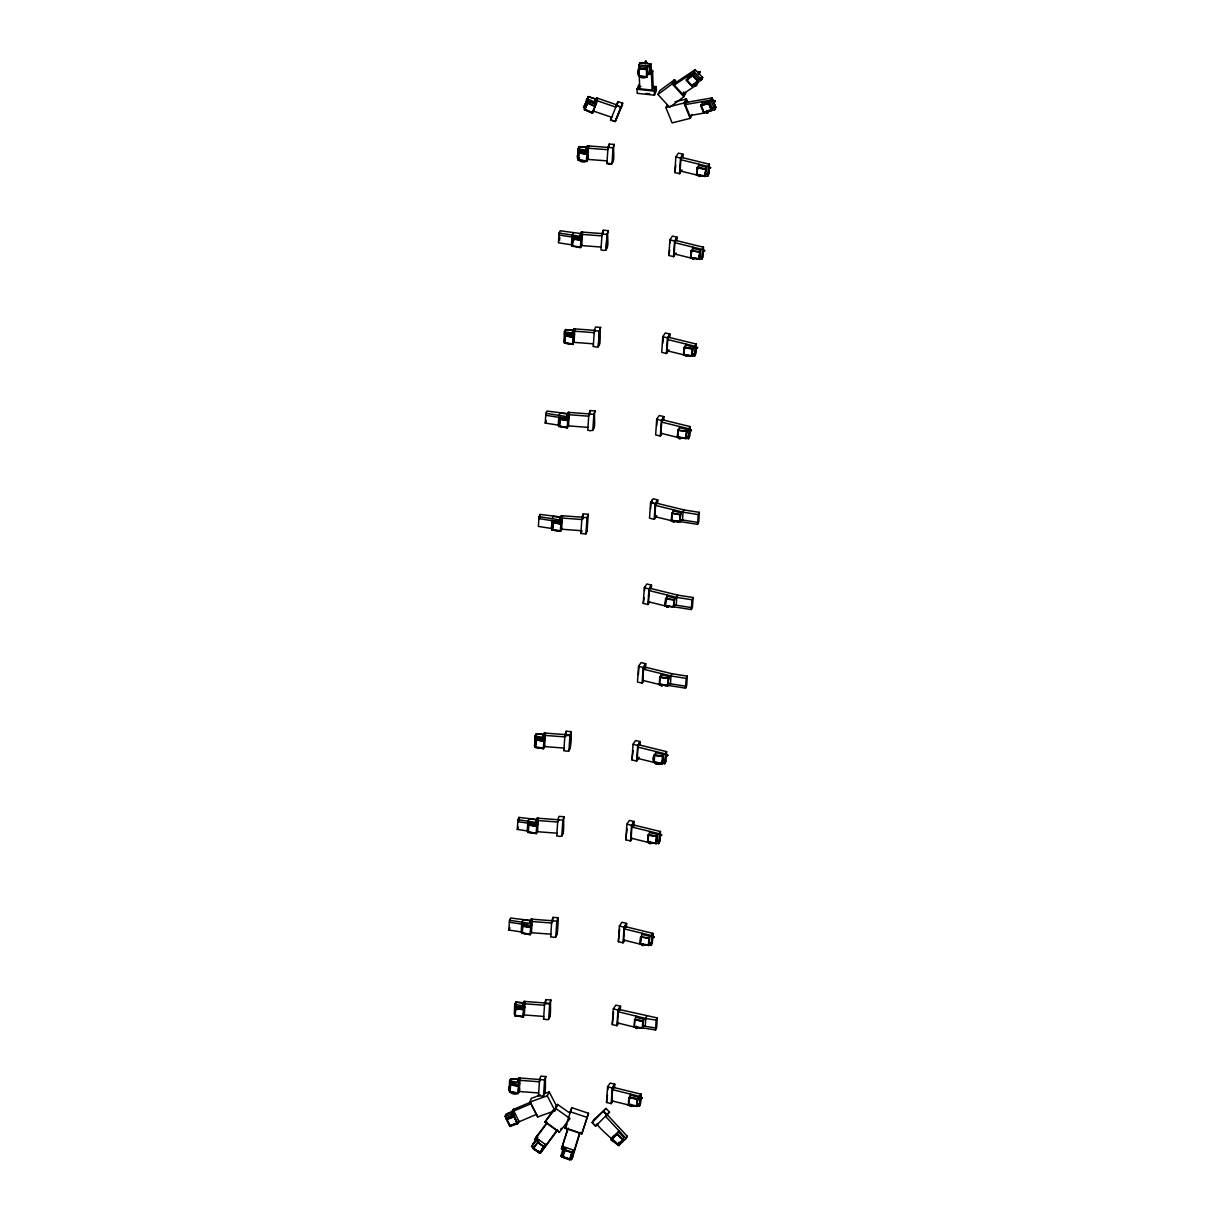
<?xml version="1.0" encoding="UTF-8"?>
<svg xmlns="http://www.w3.org/2000/svg" width="1221" height="1221" viewBox="0 0 1221 1221"><rect width="100%" height="100%" fill="white"/><g stroke="black" fill="none" stroke-linecap="round" stroke-linejoin="round"><path stroke-width="1.5" d="M638.629 76.358L638.766 68.33L646.901 69.2C652.655 82.28 632.753 79.518 638.766 68.33M639.087 75.9L639.132 68.361M646.489 77.03L646.535 69.154M646.764 77.228L646.901 69.2M649.572 74.344L649.618 66.071L638.827 64.911L639.773 88.782M651.114 73.382L649.572 73.214L650.991 70.36L652.533 70.513L651.098 74.496L652.563 71.551M652.518 71.642L650.976 71.474L650.991 70.36M521.428 931.974L508.867 930.02L509.508 920.252L510.622 918.009L531.303 920.573M527.472 830.982L517.307 829.41L517.963 819.642L519.062 817.398L537.347 819.581M518.849 820.649L519.062 817.398M561.599 515.689L561.507 517.078L540.125 514.407L539.01 516.651L538.354 526.419L551.633 528.479M558.501 425.152L545.238 423.092L545.894 413.324L546.993 411.08L568.391 413.751L568.482 412.362M539.896 517.673L540.125 514.407M581.684 232.066L581.578 233.669L560.21 230.784L559.096 233.028L558.455 242.796L571.718 244.856M559.554 240.552L559.767 237.301M519.108 1079.364L510.729 1078.738L509.615 1080.967L509.218 1090.765M524.191 1002.823L515.827 1002.197L514.713 1004.44L514.316 1014.224M509.645 1092.23L510.21 1084.706L518.818 1086.049C523.824 1098.747 503.586 1095.069 510.21 1084.706L518.788 1086.385L518.238 1093.589M514.728 1015.704L515.308 1008.164L514.728 1015.704L523.412 1016.879L523.916 1009.508L515.216 1008.332M510.515 1081.989L510.729 1078.738M515.598 1005.448L515.827 1002.197M527.213 830.967L527.747 823.152L537.973 823.916L536.645 826.602M510.576 1084.752L510.088 1091.849L517.979 1093.024L509.737 1091.742M515.674 1008.225L515.201 1015.262M521.184 931.959L521.703 924.144L527.426 924.572M528.464 824.923L527.884 832.463L536.568 833.638L537.072 826.266L528.464 824.923L537.042 826.602M516.422 1009.889L516.651 1006.547L515.628 1008.607M528.83 824.984L528.342 832.066L536.202 833.302L537.53 830.616M521.84 933.455L522.42 925.915L531.028 927.258L530.448 934.798L521.932 933.287M534.6 745.848L534.996 736.065L536.095 733.821L544.23 734.432L544.322 733.043L565.903 734.66L564.804 736.889L544.49 735.378L543.91 739.438L534.859 738.018L545.1 738.781L543.772 741.468M531.486 931.608L530.158 934.294L522.298 933.058L522.786 925.961M535.012 747.328L535.592 739.789L544.184 741.132L543.62 748.671L535.012 747.328L543.62 748.671M535.958 739.85L535.485 746.886L536.935 738.171M551.373 528.464L551.892 520.65L562.133 521.413L560.805 524.099M558.256 425.137L558.775 417.323L569.001 418.086L567.673 420.772M563.995 341.621L564.407 331.837L565.506 329.594L573.885 330.219L573.977 328.831M552.045 529.96L552.609 522.42L561.217 523.778L560.653 531.303L552.045 529.96L560.653 531.303M558.913 426.633L559.493 419.093L568.101 420.436L567.521 427.976L559.004 426.465M564.423 343.101L564.987 335.561L573.595 336.904L573.031 344.444L564.423 343.101L573.107 344.276M568.559 424.786L567.231 427.472L559.371 426.236L560.836 417.475M564.896 342.658L565.369 335.622M552.991 522.481L552.518 529.517L553.952 520.802M559.401 426.19L559.859 419.154M571.459 244.841L571.993 237.027L582.219 237.79L580.891 240.476L580.448 247.451M587.545 147.253L579.166 146.627L578.052 148.87L577.655 158.669M572.13 246.337L572.71 238.797L581.318 240.14L580.738 247.68L572.222 246.169M578.067 160.134L578.647 152.594L587.255 153.953C592.261 166.636 572.023 162.973 578.647 152.594M572.603 245.894L573.076 238.858M573.458 233.074L572.115 235.058M578.952 149.893L579.166 146.627M579.013 152.656L578.525 159.753L579.548 157.677M579.181 150.061L579.41 146.642L578.296 148.901M517.445 1082.203L518.94 1077.945L540.521 1079.562L539.423 1081.791L519.123 1080.28L518.543 1084.355L509.493 1082.92L515.216 1083.363M524.038 1001.418L522.527 1005.661L524.038 1001.418L545.619 1003.021M573.824 240.522L574.053 237.179L573.031 239.24M535.683 822.42L537.194 818.162L558.775 819.779L557.676 822.023L537.362 820.497L536.782 824.572L517.826 821.596M517.963 1093.36L518.421 1086.324L519.719 1083.699L518.894 1083.638M518.543 1084.355L520.222 1078.036M518.94 1077.945L518.849 1079.333L520.085 1079.532M523.046 1016.818L523.519 1009.782L524.816 1007.157L514.59 1006.394L523.626 1007.813L524.206 1003.738L544.52 1005.265M523.626 1007.813L525.32 1001.51M519.2 1077.96L519.093 1079.578L510.973 1078.754L509.859 1081.012M523.336 1017.047L523.916 1009.508M524.282 1001.434L524.175 1003.052L516.071 1002.212L514.957 1004.471M529.639 923.412L531.15 919.154L552.731 920.771L551.633 923.015L531.318 921.489L530.753 925.564L509.386 922.206M536.202 833.577L536.675 826.541M536.782 824.572L538.476 818.268M537.194 818.162L537.103 819.566L538.339 819.749M519.948 1080.341L519.2 1091.513L538.675 1092.963M525.045 1003.815L524.297 1014.972L543.772 1016.437M537.438 818.192L537.332 819.81L529.227 818.97L527.869 821.199M544.322 733.043L542.811 737.286L544.23 734.432M531.15 919.154L531.059 920.542L532.295 920.741M530.158 934.569L530.631 927.533L531.929 924.908L531.104 924.846M530.753 925.564L532.432 919.245M531.394 919.169L531.288 920.787L523.183 919.962L521.825 922.176M538.202 820.573L537.454 831.73L556.929 833.18M543.33 748.458L543.803 741.422M543.91 739.438L545.604 733.134M532.158 921.55L531.41 932.722L550.885 934.172M544.474 734.447L544.566 733.058M545.329 735.439L544.581 746.596L564.056 748.061M561.355 515.674L559.844 519.917L561.355 515.674L582.936 517.292L581.822 519.52L561.523 518.009L560.943 522.069L538.873 518.604M568.223 412.347L566.712 416.59L568.223 412.347L589.804 413.965L590.079 410.561L595.115 410.928C592.628 416.239 598.763 433.913 587.744 430.174L588.858 413.965L590.079 410.561M572.222 333.058L573.717 328.815L595.299 330.418L594.2 332.661L573.901 331.15L573.321 335.21L564.27 333.791L574.511 334.554L573.183 337.24L565.308 336.004L566.33 333.944M572.741 344.23L573.198 337.194M573.321 335.21L574.999 328.907M573.626 330.204L573.717 328.815M560.363 531.089L560.836 524.053M560.943 522.069L562.622 515.766M567.231 427.762L567.704 420.726M545.756 415.277L567.826 418.742L569.505 412.439L569.368 413.934M579.929 236.294L581.44 232.036L603.021 233.654L603.296 230.25L608.333 230.632C605.845 235.943 611.98 253.617 600.961 249.878L602.06 233.654L603.296 230.25M587.377 145.848L585.882 150.091L587.377 145.848L608.958 147.466L609.233 144.063L614.27 144.429C611.782 149.74 617.933 167.414 606.898 163.675L608.012 147.466L609.233 144.063M562.347 518.07L561.614 529.242L581.089 530.692M569.23 414.743L568.482 425.9L587.957 427.365M574.725 331.212L573.992 342.368L593.452 343.834M558.974 234.981L581.028 238.446L582.722 232.143M581.349 233.44L581.44 232.036M586.385 161.264L586.858 154.228M586.828 154.273L588.156 151.587L577.93 150.824L586.98 152.243L588.659 145.94M586.675 161.477L587.255 153.953M587.637 145.864L587.53 147.482L579.395 146.871M582.448 234.432L581.7 245.604L601.175 247.054M588.385 148.245L587.637 159.417L607.112 160.867M588.614 146.032L588.522 147.436L587.286 147.237M538.461 1095.786L539.575 1079.562L540.796 1076.159L545.833 1076.54C544.169 1081.699 548.458 1100.793 538.522 1095.206M543.559 1019.245L544.658 1003.021L545.894 999.633L550.93 999.999C549.267 1005.158 553.556 1024.251 543.62 1018.665M545.665 1003.097L545.894 999.633M556.715 836.003L557.814 819.779L559.05 816.376L564.087 816.757C562.423 821.916 566.712 841.01 556.776 835.423M550.671 936.995L551.77 920.771L553.006 917.368L558.043 917.749C556.517 922.71 560.607 941.712 550.732 936.415M563.843 750.869L564.941 734.66L566.178 731.257L571.214 731.623C569.688 736.584 573.778 755.601 563.904 750.289M552.777 920.848L553.006 917.368M565.827 736.461L566.178 731.257M543.513 1096.168L544.612 1079.944L545.833 1076.54M548.611 1019.627L549.709 1003.403L550.93 999.999M580.875 533.501L581.974 517.292L583.195 513.888L588.247 514.255L587.072 531.074L585.912 533.882L580.875 533.501L582.035 530.692M593.253 346.642L594.352 330.418L595.573 327.03L600.625 327.396C598.946 332.555 603.235 351.648 593.314 346.062M561.767 836.385L562.866 820.161L564.087 816.757M582.86 519.093L583.195 513.888M555.723 937.377L556.822 921.153L558.043 917.749M603.021 233.654L603.174 231.425M556.883 934.553L557.921 918.925M568.879 751.251L569.993 735.027L571.214 731.623M570.054 748.427L571.092 732.798M598.29 347.023L599.389 330.799L600.625 327.396M585.912 533.882L587.011 517.658L588.247 514.255M592.796 430.555L593.894 414.331L595.115 410.928M598.351 346.443L599.389 330.799M606.013 250.259L607.112 234.035L608.333 230.632M606.074 249.664L607.112 234.035M614.27 144.429L613.049 147.833L611.95 164.057L606.959 163.095M612.789 1100.869L611.202 1103.616L606.532 1102.471L607.57 1086.843L610.134 1083.058L614.789 1084.202L614.56 1087.667M607.478 1095.008L606.532 1102.471M607.829 1089.788L608.058 1086.324M618.513 1022.939L616.926 1025.686L612.27 1024.541L613.308 1008.897L615.857 1005.112L620.527 1006.257L620.299 1009.736M613.568 1011.858L612.27 1024.541M624.618 940.063L623.031 942.826L618.36 941.681L619.413 926.037L621.962 922.252L626.617 923.397L626.388 926.876M619.658 928.998L618.36 941.681M632.112 838.201L630.524 840.948L625.854 839.804L626.892 824.16L629.456 820.375L634.111 821.519L633.76 826.739M627.029 828.861L625.854 839.804M639.194 757.264L636.645 761.065L631.974 759.92L633.027 744.276L635.576 740.491L640.231 741.635L640.002 745.115M633.043 750.701L631.974 759.92M643.726 680.402L642.139 683.15L637.484 682.005L638.522 666.361L641.071 662.576L645.741 663.72L645.39 668.94M638.43 674.541L638.995 665.842M649.511 601.8L647.924 604.548L643.253 603.403L644.306 587.774L646.855 583.989L651.526 585.134L651.281 588.598M644.093 597.68L643.253 603.403M644.551 590.735L644.78 587.255M656.745 515.567L654.197 519.352L649.526 518.208L650.579 502.564L653.128 498.779L657.783 499.923L657.554 503.403M650.595 509.004L651.052 502.06M661.904 433.287L660.317 436.05L655.662 434.89L656.7 419.261L659.264 415.476L663.919 416.62L663.69 420.1M611.202 1103.616L612.24 1087.987L614.789 1084.202M611.675 1103.097L612.713 1087.468M656.73 425.686L657.188 418.742M616.926 1025.686L617.979 1010.057L620.527 1006.257M668.955 349.71L666.391 353.495L661.736 352.35L662.774 336.706L665.338 332.921L669.993 334.066L669.764 337.545M651.922 503.296L652.151 499.816M662.805 343.147L663.262 336.187M617.414 1025.167L618.452 1009.538M623.031 942.826L624.068 927.182L626.617 923.397M676.083 252.854L673.519 256.639L668.864 255.494L669.902 239.85L672.466 236.065L677.121 237.21L676.892 240.69M613.675 1087.468L641.147 1094.214L640.033 1096.458L612.576 1089.697L613.827 1085.225M623.519 942.307L624.557 926.663M669.688 249.771L668.864 255.494M670.161 242.811L670.39 239.347M682.035 169.887L679.486 173.672L674.816 172.527L675.869 156.899L678.418 153.113L683.073 154.258L682.844 157.723M619.413 1009.538L657.28 1017.917L656.165 1020.146L645.772 1018.512L618.299 1011.766L619.566 1007.294M630.524 840.948L631.562 825.32L634.111 821.519M675.762 165.064L674.816 172.527M630.998 840.43L632.035 824.801M625.503 926.663L652.976 933.409L651.877 935.652L624.404 928.906L625.656 924.434M636.645 761.065L637.683 745.421L640.231 741.635M642.139 683.15L643.177 667.521L645.741 663.72M632.997 824.801L660.469 831.547L659.355 833.775L631.898 827.029L633.15 822.557M637.133 760.546L638.171 744.902M642.628 682.631L643.665 667.002M647.924 604.548L648.962 588.919L651.526 585.134M639.117 744.902L666.59 751.648L665.491 753.891L638.018 747.145L639.27 742.673M648.412 604.044L649.45 588.4M654.197 519.352L655.234 503.724L657.783 499.923M644.612 667.002L672.084 673.748L687.301 676.129L686.187 678.372L670.985 675.976L643.513 669.23L644.764 664.758M654.67 518.833L655.723 503.205M660.317 436.05L661.37 420.406L663.919 416.62M650.396 588.4L677.869 595.146L693.085 597.527L691.971 599.77L676.77 597.39L649.297 590.628L650.549 586.172M660.805 435.531L661.843 419.887M666.391 353.495L667.444 337.851L669.993 334.066M656.669 503.205L684.142 509.951L699.343 512.332L698.244 514.575L683.043 512.179L655.57 505.433L656.822 500.961M666.88 352.976L667.918 337.332M673.519 256.639L674.572 241.01L677.121 237.21M662.805 419.887L690.277 426.633L689.163 428.876L661.706 422.13L662.957 417.658M674.007 256.12L675.045 240.491M679.486 173.672L680.524 158.043L683.073 154.258M668.879 337.332L696.352 344.078L695.237 346.321L667.78 339.575L669.032 335.103M679.96 173.153L681.013 157.524M676.007 240.491L703.479 247.237L702.365 249.466L674.908 242.72L676.159 238.248M681.959 157.524L709.432 164.27L708.333 166.514L680.86 159.753L682.112 155.296M628.281 1105.02L628.861 1097.481L637.454 1098.839L636.889 1106.363L628.281 1105.02L636.889 1106.363M628.754 1104.578L629.227 1097.542M634.02 1027.09L634.584 1019.55L643.192 1020.893L642.704 1028.265L634.02 1027.09L642.704 1028.265M634.951 1019.611L634.493 1026.647M640.109 944.215L640.689 936.675L640.109 944.215L648.794 945.405L640.201 944.047M630.28 1098.595L630.57 1094.123M640.582 943.772L641.056 936.736M647.603 842.353L648.183 834.813L656.776 836.156L656.288 843.528L647.603 842.353L656.288 843.528M631.578 1105.005L631.486 1106.394L630.25 1106.195L630.341 1104.807M636.233 1017.307L643.788 1019.169L642.78 1021.229L634.905 1019.993L636.309 1016.193M630.25 1106.195L630.692 1104.089M648.076 841.91L648.549 834.874M637.301 1027.075L637.209 1028.464L635.988 1028.265L636.08 1026.876M653.723 762.453L654.303 754.929L662.911 756.272C667.918 768.971 647.664 765.292 654.303 754.929M635.988 1028.265L636.431 1026.159M649.267 938.369L641.01 937.133L642.414 933.332M643.406 944.199L643.314 945.588L642.078 945.405L642.17 944.001M654.197 762.011L654.67 754.975M659.218 684.554L659.798 677.014L668.406 678.357L667.826 685.897L659.218 684.554L667.826 685.897M656.761 836.492L648.488 835.256L649.893 831.455M659.691 684.111L660.164 677.075M665.002 605.952L665.582 598.412L674.19 599.77L673.61 607.31L665.094 605.784M650.9 842.322L650.808 843.726L649.572 843.528L649.664 842.139M673.32 606.806L674.786 598.031L667.231 596.184C664.316 600.473 665.323 614.774 665.949 598.473M649.572 843.528L650.015 841.422M671.275 520.757L671.855 513.217L680.448 514.56L679.883 522.1L671.275 520.757L679.883 522.1M662.881 756.608L654.624 755.372L656.028 751.571M657.02 762.438L656.929 763.827L655.692 763.644L655.784 762.24M668.406 678.357L660.118 677.457L661.523 673.656M672.222 513.278L671.748 520.314M677.411 437.439L677.976 429.899L677.411 437.439L686.095 438.629L686.584 431.257L677.899 430.067M662.515 684.523L662.423 685.927L661.187 685.729L661.278 684.34M667.002 599.526L667.307 595.054M677.884 436.996L678.357 429.96M683.485 354.899L684.05 347.359L692.658 348.702L692.093 356.242L683.485 354.899L692.093 356.242M668.299 605.937L668.208 607.325L666.971 607.127L667.063 605.738M672.176 513.659L673.565 509.859M683.958 354.441L684.432 347.405M699.297 259.218L690.613 258.043L691.101 250.671L699.786 251.847L699.221 259.386L699.786 251.847M699.343 512.332L698.702 522.115L697.588 524.343L674.572 520.741L674.48 522.13L673.244 521.932L673.336 520.543M691.178 250.503L690.613 258.043M686.568 431.593L678.296 430.357L679.7 426.556M691.498 250.946L692.826 248.26L700.396 250.122L698.916 258.883L691.055 257.646L691.559 250.564M696.565 175.076L697.145 167.536L705.738 168.895L705.173 176.419L696.565 175.076L705.173 176.419M680.692 437.423L680.601 438.812L679.38 438.629L679.471 437.225M685.485 348.473L685.775 344.001M697.512 167.598L697.038 174.634M685.546 354.685L685.454 356.074L686.675 356.257L686.782 354.868M692.612 251.618L692.902 247.146M693.894 258.028L693.803 259.417L692.582 259.218L692.673 257.829M698.565 168.651L698.855 164.179M636.599 1106.15L638.064 1097.099L630.494 1095.237L629.166 1097.923L637.454 1098.839M699.862 175.061L699.77 176.45L698.534 176.251L698.626 174.862M642.338 1028.219L642.795 1021.183M636.599 1105.86L638.064 1097.099M642.612 1028.433L643.192 1020.893M648.427 945.344L648.9 938.308M642.322 1027.929L643.788 1019.169M648.717 945.573L649.297 938.033L640.598 936.843M655.921 843.482L656.394 836.446M648.427 945.069L649.893 936.293L642.338 934.447M656.211 843.696L656.776 836.156M656.929 841.132L658.836 841.605L656.852 841.284L657.386 834.431L649.816 832.569M662.041 763.583L662.515 756.547M628.388 1104.517L639.392 1106.226L640.033 1096.458M662.331 763.812L662.911 756.272M669.001 676.632L667.536 685.393L669.001 676.632L661.446 674.77M667.536 685.668L668.009 678.632M640.582 1096.443L640.46 1098.381L642.368 1097.694L640.353 1097.099M645.772 1018.512L645.253 1026.342L643.345 1025.869M639.148 1106.195L640.277 1103.708M640.384 1102.12L640.918 1094.153L639.804 1096.397M662.041 763.308L663.507 754.532L655.952 752.685M673.32 607.081L674.786 598.031M639.392 1106.226L640.491 1103.982L641.147 1094.214M640.216 943.711L651.22 945.42L651.877 935.652M679.593 521.886L680.066 514.85M650.976 945.39L652.426 938.125M647.71 841.849L658.714 843.558L659.355 833.775M685.729 438.568L687.194 429.517L679.624 427.671M651.22 945.42L652.335 943.192L652.976 933.409M679.593 521.596L681.059 512.835L673.504 510.973M658.47 843.513L659.584 841.254L660.24 831.486L659.126 833.729M653.83 761.965L664.835 763.659L665.491 753.891M691.803 356.013L692.276 348.977M658.714 843.558L659.813 841.315L660.469 831.547M670.985 675.976L670.466 683.791L668.559 683.333M685.714 438.293L687.194 429.517M698.931 259.173L700.396 250.122M664.59 763.629L665.72 761.141M666.04 756.364L666.361 751.602L665.247 753.83M691.788 355.738L693.269 346.978L685.698 345.116L684.37 347.802L692.643 349.038M664.835 763.659L665.949 761.431L666.59 751.648M676.77 597.39L676.251 605.204L674.343 604.731M704.883 176.206L706.349 167.155L698.794 165.293L697.466 167.979L705.326 169.215M683.043 512.179L682.524 520.009L680.616 519.535M704.883 175.916L706.349 167.155M677.518 436.935L688.522 438.644L689.163 428.876M691.071 430.631L689.712 428.861L689.3 431.364L690.231 430.662M689.377 431.028L689.712 428.861M688.278 438.614L689.392 436.355L690.048 426.572L688.934 428.815M683.592 354.395L694.596 356.105L695.237 346.321M688.522 438.644L689.621 436.416L690.277 426.633M689.682 430.448L689.3 431.364L691.223 430.677L689.438 429.426M694.352 356.059L695.466 353.8L696.123 344.032L695.008 346.26M690.72 257.539L701.724 259.249L702.365 249.466M694.596 356.105L695.695 353.861L696.352 344.078M696.229 347.726L695.787 349.038L695.756 347.893M702.914 249.466L702.777 251.404L704.7 250.717L702.914 249.466L704.7 250.717M696.672 174.572L707.676 176.282L708.333 166.514M702.716 255.143L703.25 247.176L702.136 249.42M701.724 259.249L702.823 257.005L703.479 247.237M707.432 176.251L708.546 173.993L709.203 164.209L708.088 166.453M707.676 176.282L708.791 174.038L709.432 164.27M634.126 1026.586L655.509 1029.929L656.165 1020.146M657.28 1017.917L656.623 1027.685L655.509 1029.929M659.325 684.05L685.53 688.14L686.187 678.372M665.109 605.448L691.315 609.554L691.971 599.77M687.301 676.129L686.645 685.897L685.53 688.14M697.588 524.343L698.244 514.575M693.085 597.527L692.429 607.31L691.315 609.554M608.012 147.466L613.049 147.833M602.06 233.654L607.051 234.615M594.352 330.418L599.328 331.379M588.858 413.965L593.894 414.331M581.974 517.292L587.011 517.658M569.993 735.027L564.941 734.66M557.814 819.779L562.866 820.161M551.77 920.771L556.822 921.153M549.709 1003.403L544.658 1003.021M539.575 1079.562L544.612 1079.944M613.11 161.248L613.232 160.073M607.173 247.436L607.295 246.276M599.45 344.2L599.572 343.04M593.955 427.732L594.078 426.572M587.072 531.074L587.209 529.899M562.927 833.561L563.049 832.401M549.771 1016.803L549.893 1015.643M544.673 1093.344L544.795 1092.169M622.512 104.502L621.336 107.372L616.666 105.113L610.561 119.902L615.308 121.535L622.664 103.236L617.918 101.602L615.918 106.319M596.611 97.909L594.658 102.03L596.611 97.909L616.91 104.899L617.918 101.602M621.413 106.746L615.308 121.535L610.561 119.902L611.736 117.033M616.636 117.384L615.384 120.894M556.303 1108.119L555.006 1110.744L537.698 1116.91L529.945 1102.029L531.303 1098.335L540.552 1095.008M537.698 1116.91L530.036 1101.54M565.079 1128.28L571.794 1107.691L588.522 1113.277L581.807 1133.866L565.079 1128.28L567.017 1124.343M570.36 1112.682L571.794 1107.691M562.927 1149.373L561.446 1148.869L563.202 1144.855M572.649 1157.126L571.474 1159.599L561.004 1156.104L563.232 1148.305M562.133 1157.31L564.346 1149.739L572.237 1152.365L570.024 1159.95L562.225 1157.142M562.576 1157.264L564.697 1149.861M563.095 1156.806L563.583 1155.097L562.652 1157.004L569.825 1159.401L573.092 1149.938L571.764 1152.624M564.026 1153.57L565.918 1147.542L564.59 1150.228L572.145 1152.685M569.749 1159.66L571.779 1152.563M581.807 1133.866L588.522 1113.277M567.689 1128.708L562.103 1147.099L565.689 1148.289M568.284 1128.143L561.446 1148.869M562.103 1153.876L561.004 1156.104M571.474 1159.599L579.639 1132.706L582.035 1133.5M572.573 1157.355L580.204 1132.249M698.977 72.543L698.397 73.825L699.328 72.939M698.137 71.81L700.228 71.596L699.312 73.947L697.863 72.36L699.954 72.146M652.762 86.279L656.226 86.645L656.379 90.69L654.456 95.162L637.194 93.3L637.026 89.255L638.949 84.783L639.056 87.485M654.456 95.162L654.303 91.117L656.226 86.645M569.062 1112.529L557.524 1104.425L555.586 1108.363L570.009 1118.497L559.355 1132.188L544.932 1122.053L553.266 1109.904M559.355 1132.188L548.626 1124.129M560.622 1129.547L561.309 1128.25M587.545 98.886L588.659 96.627L583.546 107.646L588.43 96.551L596.306 99.252L588.568 96.825M587.499 101.511L588.247 99.756L586.416 99.313M584.371 109.631L592.521 113.034L584.371 109.631L587.286 102.778L595.238 106.654M587.637 102.93L584.89 109.356L588.507 101.221L587.484 103.297M594.871 106.563L596.199 103.877L586.568 100.565L595.054 104.319L596.703 100.565L615.811 107.127L617.78 102.869M592.17 112.881L594.886 106.502M592.444 113.202L597.481 100.839M617.307 115.812L622.664 103.236M588.43 96.551L587.316 98.794L595.817 102.549M583.546 107.646L584.89 105.479M586.828 100.931L587.057 100.534M587.515 99.679L586.339 99.939L587.057 100.794M597.817 98.336L596.352 101.282L595.192 100.778M592.277 112.622L593.604 109.936M595.283 106.517L587.209 102.946M578.968 153.037L579.99 150.977M586.98 152.243L587.545 148.184L607.86 149.695M586.385 160.974L587.713 158.287M638.842 65.11L639.941 62.668L650.732 63.828L650.991 70.559M645.176 62.149L644.566 63.187L645.909 61.05L646.703 63.416L645.634 61.615M644.856 63.095L645.97 63.217M645.299 62.073L645.909 61.05M645.207 63.858L645.634 63.019M647.527 67.491L646.504 69.551L639.102 68.758L640.125 66.697L647.527 67.491L647.466 65.827L647.405 74.099L651.48 74.45M649.618 66.285L650.732 63.828M646.458 76.74L647.786 74.054M652.533 70.513L653.204 87.866L652.106 90.095L651.465 73.794M581.028 238.446L581.608 234.371L601.922 235.897M581.318 240.14L572.68 239.133M580.448 247.176L581.776 244.49M685.836 92.796L683.882 96.734L669.642 107.265L657.936 94.475L659.889 90.537L674.572 79.716L676.907 82.265M657.936 94.475L672.176 83.944L674.572 79.716M675.381 82.875L674.282 85.104L694.23 71.795L695.329 69.551L675.381 82.875L673.717 81.044M692.109 114.423L690.17 118.361L672.099 122.909L665.872 107.555L667.17 104.93M698.229 81.197L691.803 86.05L686.278 80.021L692.704 75.168L698.137 81.364L692.704 75.168M697.679 81.181L698.687 79.121L693.681 73.626L688.186 77.305L686.858 79.991L692.963 75.443M564.636 331.868L565.766 329.609L573.87 330.448M694.062 71.902L695.161 69.673L702.655 77.549L701.541 79.792L694.871 84.722L695.924 85.867L698.229 82.341L696.291 81.868M692.658 75.702L693.681 73.626M564.987 335.561L573.58 337.24M563.751 341.605L564.85 339.362M691.88 85.47L686.645 79.655M691.803 86.05L686.37 79.853M665.872 107.555L683.928 103.022L686.446 98.977L687.835 102.396M700.228 71.596L698.839 73.245M686.4 102.381L685.302 104.609L710.881 100.153L711.996 97.924L686.4 102.381L685.515 100.183M695.924 85.867L696.275 85.149L682.646 94.246L683.745 92.002L685.408 93.834M701.358 79.93L702.487 77.671M574.053 341.254L572.725 343.94L564.529 342.597M703.586 112.576L700.732 105.174L708.775 103.159L711.706 110.394L703.586 112.576L714.773 109.753L710.881 100.153M702.518 102.793L701.19 105.479L708.531 103.632L709.554 101.557L702.518 102.793L702.075 101.694M545.238 423.092L546.336 420.863M703.861 112.057L701.083 105.098M710.668 100.198L711.782 97.955L715.888 107.509L711.996 97.924M709.447 110.104L706.883 113.248L708.287 110.394M713.781 102.885L715.384 100.992L713.262 100.473L715.094 101.557M715.079 101.038L713.278 100.977M711.202 110.211L712.225 108.135L709.554 101.557M559.493 419.093L568.07 420.772M714.56 109.814L715.888 107.509M567.826 418.742L568.391 414.682L588.705 416.193L589.804 413.965M697.145 167.536L705.723 169.215M698.534 176.251L698.885 175.534L680.112 170.925M708.729 168.803L709.279 168.391M708.867 169.231L709.401 168.3M708.47 168.986L710.653 167.75L708.867 166.499M552.609 522.42L561.217 523.778M692.582 259.218L692.933 258.501L674.16 253.892M561.691 528.113L560.347 530.799L552.151 529.456M702.777 251.77L704.425 251.282M701.48 259.203L702.823 257.005M684.05 347.359L692.658 348.702M692.246 349.038L693.269 346.978M695.558 346.978L697.573 347.573L695.344 348.733L695.512 346.871L697.298 348.138M695.482 347.985L695.68 347.146M695.649 348.611L697.313 347.756M697.145 348.092L695.924 346.566M679.38 438.629L679.731 437.912L660.958 433.287M535.241 736.095L536.355 733.836L544.459 734.676M535.592 739.789L544.169 741.468M534.34 745.833L535.454 743.604M689.743 431.105L690.155 430.265M543.33 748.168L544.658 745.482M671.855 513.217L680.433 514.896M517.307 829.41L518.421 827.166M673.244 521.932L673.595 521.214L654.822 516.605M680.036 514.896L681.059 512.835M682.798 512.133L683.913 509.89M528.785 825.365L529.807 823.305M666.971 607.127L667.322 606.425L648.549 601.8M508.867 930.02L509.966 927.777M676.541 597.328L677.64 595.085M522.741 926.357L523.763 924.297M659.798 677.014L668.314 678.525M661.187 685.729L661.538 685.012L642.765 680.402M670.756 675.93L671.855 673.687M524.374 1013.857L523.046 1016.544L514.835 1015.2M655.692 763.644L656.043 762.927L637.27 758.302M662.484 756.608L663.507 754.532M666.025 756.608L666.437 755.768M665.628 756.379L667.811 755.143L666.025 753.876M510.531 1085.148L511.553 1083.088M506.44 1119.26L510.012 1126.449L505.112 1116.391L506.227 1114.147L531.135 1103.677M505.326 1116.315L506.44 1114.056L513.858 1111.156M506.913 1119.52L507.936 1117.459M648.183 834.813L656.7 836.324M512.118 1113.888L511.416 1112.56L512.835 1109.706L530.586 1102.151M511.416 1112.56L513.98 1109.217M517.475 1123.656L513.98 1116.956L515.293 1114.33L506.089 1118.253L514.178 1115.353L512.881 1111.461M510.256 1125.854L506.776 1119.153M656.364 836.492L657.386 834.431M660.042 834.019L661.263 835.332M517.277 1123.396L518.604 1120.71M506.364 1119.428L514.148 1116.513L517.719 1123.702L514.072 1116.681M659.935 836.019L660.317 835.668M659.905 836.507L660.439 835.561M659.493 836.263L661.69 835.027L659.905 833.775M529.945 1102.029L547.267 1095.863L549.206 1091.925L556.944 1106.806M535.882 1140.979L534.584 1140.063L536.004 1137.209L547.206 1122.267M540.735 1150.564L539.713 1152.624L533.531 1148.274L534.539 1146.214L533.379 1147.771L531.562 1146.504L535.79 1140.536M534.584 1140.063L536.736 1136.247L537.973 1137.239M532.951 1148.442L539.758 1153.219L532.951 1148.442L538.354 1141.376L535.271 1139.193M537.851 1142.703L539.194 1140.017L538.72 1140.658L535.622 1138.476L547.145 1123.091L545.085 1121.641M642.078 945.405L642.429 944.688L623.656 940.063M537.698 1150.823L540.582 1152.853L557.448 1129.593M540.735 1152.655L541.834 1150.411M544.49 1147.13L537.774 1142.169L544.49 1147.13L539.758 1153.219M648.87 938.369L649.893 936.293M651.648 935.591L652.747 933.363M653.021 936.217L653.784 937.209M652.441 937.896L653.937 936.873M653.922 937.469L652.411 935.637M564.346 1149.739L572.237 1152.365M634.584 1019.55L643.177 1021.229M593.711 1119.871L592.17 1122.511L595.619 1126.205L609.493 1112.148L606.043 1108.439L593.711 1119.871L594.566 1119.047M645.543 1018.467L646.642 1016.223M597.145 1123.564L595.619 1126.205L592.17 1122.511L606.043 1108.439M613.125 1139.819L612.118 1140.765L611.187 1139.926C635.882 1158.653 595.558 1126.373 597.68 1124.282M612.103 1139.01L613.43 1136.324L613.644 1137.651M617.994 1144.398L619.016 1142.322L620.421 1143.848L618.94 1142.49M640.445 1098.747L642.109 1097.877M640.582 1099.175L640.949 1098.564M641.941 1098.213L640.72 1096.687M611.858 1138.705L618.986 1145.176L619.917 1142.749M640.17 1098.931L642.368 1097.694M622.908 1139.849L623.931 1137.774L618.345 1131.775L617.017 1134.462L623.214 1140.032M617.963 1144.977L623.458 1139.819L618.055 1144.81M625.991 1138.354L627.09 1136.11M626.159 1138.537L627.273 1136.293L606.99 1114.468L605.875 1116.711L626.159 1138.537L618.986 1145.176M540.582 1152.853L557.448 1130.341M532.677 1144.275L536.172 1139.605M541.651 1149.327L545.375 1144.367L539.529 1152.838M555.402 1107.157L557.524 1104.425M544.932 1122.053L555.586 1108.363M531.562 1146.504L536.553 1140.093M533.348 1148.488L538.095 1142.398M539.835 1153.051L544.581 1146.962M714.041 102.381L715.384 100.992M607.524 1115.185L604.074 1111.492M606.929 1114.498L609.493 1112.148M610.973 1138.598L619.169 1131.012M613.995 1136.934L611.538 1139.208L617.017 1133.927L623.382 1139.987M611.187 1139.926L617.292 1134.172M617.78 1144.565L622.939 1139.788M686.278 80.021L692.628 75.336M698.61 79.273L700.076 78.19L698.687 79.121M691.635 85.607L697.969 80.922M699.587 79.304L702.319 77.488M699.831 79.426L702.655 77.549M509.951 1125.686L536.675 1114.3M544.017 1093.772L549.206 1091.925M505.112 1116.391L513.217 1113.491M506.608 1119.581L514.316 1116.833M509.935 1125.96L517.307 1123.335M510.012 1126.449L517.796 1123.534M708.745 168.437L710.653 167.75M695.649 348.244L697.573 347.573M689.575 430.799L691.498 430.128M665.903 755.814L667.811 755.143M666.056 755.845L667.551 755.326M659.783 835.713L661.69 835.027M659.935 835.744L661.431 835.21M652.289 937.575L654.197 936.904M675.045 101.801L686.446 98.977M700.656 105.342L708.913 103.48M712.148 108.303L713.995 107.83L712.225 108.135M703.54 112.088L711.584 110.058M689.743 115.568L707.234 112.53L706.684 111.157M568.375 413.98L560.256 413.141L558.897 415.369M561.492 517.307L553.388 516.468L552.029 518.696M564.88 735.24L569.932 735.607M544.597 1003.616L549.648 1003.983M644.841 62.622L646.977 62.851M650.732 64.026L639.941 62.668M638.69 68.498L646.901 69.536M652.533 70.726L650.747 70.528L650.488 63.996M638.72 75.855L646.489 76.694M638.705 76.19L646.855 77.06M638.4 86.279L640.872 86.538M653.204 87.866L655.677 88.126M637.301 88.507L654.578 90.369M637.026 89.255L654.303 91.117M646.092 93.483L649.557 93.864M585.973 148.703L587.194 148.901M578.052 148.87L587.103 150.29M578.571 152.762L587.164 154.121M578.632 152.93L587.225 154.273M705.83 174.008L707.814 174.328L705.906 173.855M578.174 159.63L586.416 160.928M578.159 159.966L586.767 161.309M691.101 250.671L699.77 252.182M580.021 234.905L581.257 235.088M559.096 233.028L581.165 236.477M699.862 256.975L701.846 257.295L699.938 256.822M572.237 245.833L580.479 247.115M572.313 331.669L573.549 331.853M564.407 331.837L573.443 333.257M692.734 353.831L694.718 354.136L692.811 353.678M566.819 415.201L568.04 415.384M545.894 413.324L567.948 416.788M686.66 436.385L688.644 436.691L686.736 436.218M559.02 426.129L567.261 427.426M680.54 519.688L697.725 522.39M671.382 520.253L679.99 521.596M559.935 518.528L561.172 518.727M539.01 516.651L561.08 520.115M552.594 522.756L561.202 524.099M665.903 598.87L674.16 600.106M674.267 604.899L691.452 607.585M668.482 683.485L685.668 686.187M542.902 735.897L544.139 736.095M534.996 736.065L544.047 737.484M654.212 755.097L662.82 756.44M662.988 761.4L664.972 761.706L663.064 761.248M653.815 762.286L662.408 763.644M535.119 746.825L543.36 748.122M535.775 821.031L537.011 821.214M517.963 819.642L536.919 822.618M527.991 831.959L536.233 833.241M529.731 922.008L530.967 922.206M509.508 920.252L530.876 923.595M649.374 943.161L651.358 943.467L649.45 943.009M522.39 926.251L530.998 927.594M521.947 932.951L530.189 934.233M522.619 1004.273L523.855 1004.456M514.713 1004.44L523.763 1005.86M643.269 1026.022L655.646 1027.96M515.277 1008.5L523.885 1009.843M514.819 1015.536L523.412 1016.879M628.769 1097.648L637.377 1099.007M517.536 1080.799L518.757 1080.997M509.615 1080.967L518.666 1082.386M637.53 1103.952L639.514 1104.272L637.606 1103.799M509.722 1092.062L518.33 1093.421M675.869 156.899L680.524 158.043M669.902 239.865L674.572 241.01M662.774 336.706L667.444 337.851M667.032 350.748L685.805 355.357M656.7 419.261L661.37 420.406M644.306 587.774L648.962 588.919M638.522 666.361L643.177 667.521M633.027 744.276L637.683 745.421M626.892 824.175L631.562 825.32M631.15 838.201L649.923 842.811M619.413 926.037L624.068 927.182M613.308 1008.912L617.979 1010.057M617.567 1022.939L636.339 1027.548M607.57 1086.843L612.24 1087.987M611.828 1100.869L630.601 1105.478M569.841 1111.629L586.584 1117.215M565.292 1127.914L577.93 1132.126M562.332 1146.351L574.282 1150.335M561.752 1147.816L565.338 1149.007M562.316 1156.836L569.841 1159.34M616.605 105.754L621.336 107.372M593.177 110.958L611.492 117.247M584.569 109.157L592.307 112.576M536.095 1137.85L546.398 1145.1M537.881 1142.658L544.383 1147.221M533.241 1148.015L539.728 1152.563M708.592 167.063L710.378 168.315M695.756 346.901L697.145 347.878M665.75 754.441L667.536 755.707M659.63 834.34L661.416 835.591M640.552 1097.023L641.941 1098M640.308 1097.007L642.093 1098.259M603.647 1111.888L607.096 1115.597M694.23 71.795L701.541 79.792M692.689 75.641L697.954 81.395M695.787 84.051L696.825 85.195M687.362 76.389L688.186 77.305M674.129 80.006L676.465 82.57M672.618 83.287L684.309 96.062M672.176 83.944L683.882 96.734M547.267 1095.863L555.006 1110.744M513.934 1109.309L514.621 1110.637M513.064 1109.614L519.154 1121.763M512.835 1109.706L513.522 1111.034M512.53 1112.178L514.178 1115.353M708.562 103.571L711.37 110.47M707.478 111.584L708.027 112.958M706.333 111.874L706.883 113.248M700.732 105.174L703.678 112.408M685.881 99.084L687.27 102.488M684.401 102.411L690.628 117.765M683.928 103.022L690.17 118.361M689.85 429.12L691.071 430.418L689.85 429.12M655.234 503.724L650.579 502.564L655.234 503.724"/></g></svg>
